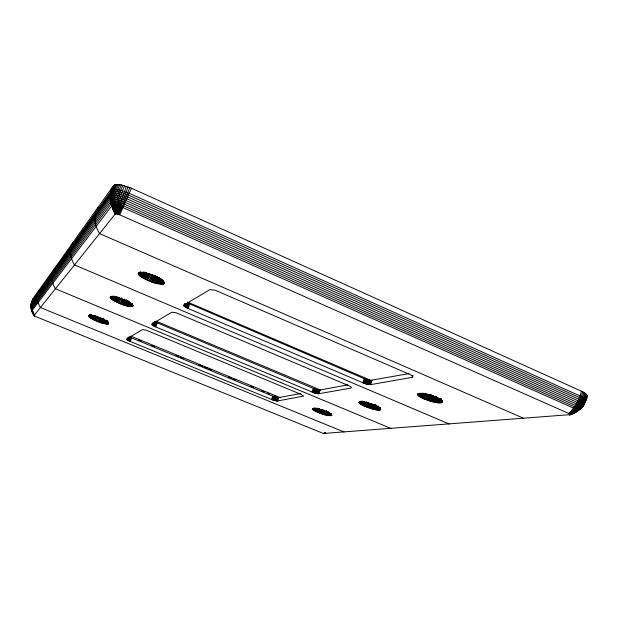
<?xml version="1.0" encoding="UTF-8"?>
<svg xmlns="http://www.w3.org/2000/svg" width="618" height="618" viewBox="0 0 618 618"><rect width="100%" height="100%" fill="white"/><g stroke="black" fill="none" stroke-linecap="round" stroke-linejoin="round"><path stroke-width="0.93" d="M432.662 396.177L432.6 401.777C435.682 402.148 439.831 404.079 442.519 401.986L440.719 398.548M157.273 276.401L157.188 283.654L163.531 283.963L164.226 283.059L163.129 280.603M371.565 403.987L371.449 408.745C373.488 409.147 382.828 412.33 379.707 407.432L380.58 409.046C372.793 400.804 342.38 398.54 371.449 408.745L372.33 404.203M102.905 318.726L102.781 323.268C118.254 326.327 97.598 316.115 93.851 316.076C79.529 313.511 99.49 323.199 102.781 323.268L102.248 318.54M579.599 409.657L582.365 407.053L582.488 405.956L580.395 404.01L577.351 402.411L126.366 200.734C121.383 199.035 115.164 195.582 110.05 198.239L30.954 306.119L31.649 310.051L34.106 315.636L31.533 309.579L111.047 204.017C115.11 201.97 120 204.689 123.948 206.033L574.524 406.775L578.602 409.556L570.159 414.647L577.112 411.117L581.399 407.996L580.055 405.933L576.47 403.94L125.554 202.549C120.858 200.943 115.018 197.698 110.189 200.178L31.031 307.285L31.178 307.849L30.993 304.952L110.104 196.308C115.435 193.496 121.955 197.111 127.161 198.896L578.147 400.827L582.117 403.052L583.639 404.975L581.206 408.297L578.564 409.981C584.566 407.277 588.436 399.352 579.468 397.575L128.706 195.218C123.245 193.341 116.369 189.541 110.776 192.538L31.425 302.673C30.398 307.231 31.201 314.639 36.06 316.717L323.314 433.457L570.159 414.647L568.707 413.45L117.791 213.967C115.697 204.141 116.91 193.897 121.452 184.936L131.503 188.251L581.329 391.155C586.165 393.017 589.68 396.208 585.076 401.422L585.74 399.066M126.265 300.472L126.049 305.779C127.949 306.412 135.234 308.15 132.167 303.863M31.889 309.464L31.224 308.444L110.529 202.109C115.002 199.838 120.394 202.835 124.751 204.319L575.528 405.4L579.769 408.089L580.093 409.139L578.224 410.622L570.035 414.771C575.852 412.978 580.31 410.607 573.465 408.05L123.167 207.663C119.668 206.482 115.357 204.087 111.758 205.871L31.951 310.676L34.052 315.466L31.487 309.703L34.044 315.535L115.272 213.944L117.791 213.967C117.358 204.141 118.509 194.191 123.028 185.284M441.152 399.267L442.519 401.661L441.113 399.158L442.048 400.881C435.281 396.316 425.686 392.106 417.668 394.199C419.336 398.131 424.945 398.942 428.544 400.611L431.619 394.948L431.256 401.43L432.6 401.777L433.705 395.489L433.913 402.086L434.578 396.601M326.312 410.885L326.065 415.072C340.804 417.505 321.198 408.892 317.652 408.907C304.048 406.914 322.967 415.072 326.065 415.072L325.779 411.611M101.746 322.967L102.078 318.486M125.5 300.263L126.049 305.779L124.882 305.439L125.33 300.217M374.145 404.643L373.736 409.332L373.434 404.35M154.546 282.974L155.272 275.914L153.156 282.542L157.188 283.654L156.308 276.192L155.898 283.345L155.272 275.914M578.224 410.622L569.479 414.902L576.524 411.549L578.703 409.873L570.082 414.315C578.27 410.638 585.648 404.041 586.66 394.632M325.447 411.526L325.076 414.825L324.898 410.537M101.205 318.216L100.672 322.619L101.9 318.432M585.725 400.758C585.501 398.046 581.978 397.127 579.985 395.929L129.44 193.419C123.94 191.534 117.011 187.702 111.394 190.746L31.812 301.584L31.363 302.859L31.873 303.654M585.184 402.357L583.848 404.543L584.52 403.5L583.601 402.055L578.857 399.213L127.949 197.049C122.58 195.211 115.844 191.48 110.344 194.4L31.147 303.801L31.224 308.761M30.993 305.338L31.147 303.801M373.257 404.442L372.608 409.054L372.523 404.257M128.081 186.852L120.634 206.651L118.44 214.16C118.671 204.38 120.286 194.639 124.674 185.724M324.728 410.491L324.056 414.539L324.056 410.29M100.309 317.899L99.575 322.248L101.02 318.146M123.353 299.56L122.434 304.643L124.882 305.439M148.923 280.981L151.997 274.771L153.094 275.203L151.75 282.063L153.156 282.542L154.191 275.582L151.75 282.063C119.336 268.088 155.412 271.194 163.901 282.163L163.098 280.502M117.791 213.967L119.374 206.227L126.366 186.25M323.013 414.222L323.878 410.244M99.405 317.559L98.471 321.839L100.124 317.83M432.469 396.123L431.256 401.43L428.544 400.611L430.568 394.616L427.216 400.155L429.541 394.261L425.91 399.684L428.181 394.709M122.349 299.174L121.19 304.187L122.434 304.643L124.465 299.05L123.67 305.06L125.16 300.163M123.175 299.491L121.19 304.187C93.697 291.874 126.976 297.057 132.909 305.431L132.09 303.724M151.997 274.771L150.328 281.545L153.094 275.203M370.275 408.398L371.372 403.933M323.029 409.966L321.963 413.89L323.708 410.182M586.969 395.134C586.003 404.558 578.463 411.078 570.175 414.493L578.672 410.159M585.493 401.121L587.1 395.605M581.329 391.155C579.707 399.784 575.018 407.432 568.707 413.45C576.03 408.374 580.966 400.479 582.573 391.75M583.701 392.353C582.272 401.221 576.625 408.629 569.572 413.898C577.529 409.688 584.389 402.874 585.509 393.527M584.682 392.948C583.338 401.939 577.243 409.224 569.881 414.114C578.216 410.638 584.922 403.253 586.173 394.091M429.904 401.036L431.619 394.948M370.406 403.624L369.085 408.019L371.179 403.871M31.425 303.083L31.812 301.584M121.452 184.936L116.23 184.504L113.465 185.639L33.094 298.463L31.812 301.993M30.954 306.119L31.109 306.721M412.608 377.235C413.658 375.837 410.452 374.925 409.541 374.338L215.018 290.151L209.842 289.657L183.67 305.238L184.434 306.451L188.057 308.459L365.447 383.824L370.561 384.651L412.198 377.351L413.094 375.698M412.198 377.351L412.693 375.814M322.179 409.664L320.912 413.527L322.851 409.904M368.838 384.612L370.228 380.387L408.938 373.612M369.525 384.682L370.916 380.456M370.105 384.69L371.495 380.464M370.561 384.651L371.959 380.418M362.797 382.866L364.187 378.649L187.246 302.89L185.609 307.239M363.647 383.206L365.037 378.996L364.187 378.649M364.535 383.531L365.933 379.321L365.037 378.996M365.447 383.824L366.837 379.614L370.228 380.387M366.358 384.087L367.749 379.877M367.239 384.311L368.629 380.093M368.073 384.489L369.464 380.263M585.771 400.34L584.242 404.249M315.929 393.411L318.718 393.743L351.086 388.065C352.577 387.1 349.077 385.926 348.336 385.501L176.122 312.754L171.773 312.221L151.704 324.187L152.476 325.192L155.751 326.914L314.377 392.978L315.929 393.411L317.204 389.664L320 389.989L347.803 384.867M316.648 393.573L317.922 389.827M317.304 393.689L318.579 389.935M317.876 393.759L319.151 390.004M318.347 393.774L319.622 390.02M318.718 393.743L320 389.989M312.02 392.129L313.295 388.382L154.438 321.669L152.963 325.516M312.785 392.43L314.06 388.683L313.295 388.382M313.573 392.716L314.848 388.977L314.06 388.683M314.377 392.978L315.651 389.24L317.204 389.664M315.165 393.218L316.439 389.471M272.268 399.776L273.45 396.408L129.618 337.088L128.281 340.549L129.564 341.167L272.978 400.031L277.467 400.982L303.685 396.084L300.611 394.207L146.149 330.166L142.41 329.633L126.62 338.996L128.281 340.549M272.978 400.031L274.16 396.663L278.641 397.598L300.881 393.504M273.697 400.271L274.871 396.903M274.4 400.479L275.582 397.111M275.072 400.665L276.254 397.297M275.705 400.812L276.879 397.436M276.269 400.92L277.443 397.544M276.756 400.982L277.938 397.606M277.158 401.005L278.339 397.621M277.467 400.982L278.641 397.598M271.58 399.506L272.762 396.138M369.456 403.291L367.911 407.617L370.213 403.554M188.057 308.459L189.695 304.11M183.762 305.755L184.427 304.01M184.033 306.088L185.014 303.469M184.434 306.451L185.415 303.832M184.967 306.837L186.273 303.353M186.35 307.656L187.988 303.307M187.177 308.065L188.807 303.716M154.963 326.574L156.431 322.72M155.751 326.914L157.219 323.067M120.263 204.604L120.634 206.651L119.104 214.4L129.803 187.517M152.098 324.883L152.978 322.573M152.476 325.192L153.357 322.874M153.55 325.864L155.025 322.017M154.222 326.219L155.697 322.372M126.929 339.699L127.602 337.969M127.285 339.962L128.289 337.366M127.741 340.248L129.077 336.787M128.892 340.858L130.228 337.405M129.564 341.167L130.892 337.714M130.274 341.468L131.603 338.015M321.345 409.355L319.877 413.148L322.001 409.603M131.503 188.251L119.761 214.67L121.908 207.138L121.499 205.037M118.586 184.519C113.65 193.488 113.874 204.002 116.145 213.697C111.402 204.689 109.811 193.758 115.272 184.651M119.962 184.682C115.164 193.619 114.94 203.948 116.624 213.735C113.202 204.249 111.928 193.627 117.335 184.465M113.465 185.639C107.941 194.554 110.012 205.439 115.272 213.944C110.506 205.122 108.297 194.245 113.882 185.215M114.492 184.89C109.201 193.882 110.537 204.991 115.458 213.805L111.781 203.523M116.23 184.504C111.101 193.527 111.889 204.427 115.751 213.728L112.561 205.385L112.345 203.368M97.914 207.463C92.8 215.69 94.67 225.755 99.544 233.596L523.809 418.363M73.133 242.256C68.683 249.378 70.228 258.115 74.492 264.921L449.247 424.025M54.253 268.76C50.321 275.041 51.634 282.758 55.419 288.76L390.947 428.452M31.75 301.762L33.094 298.463M31.981 302.264L32.939 299.931M39.398 289.618C35.875 295.226 37.01 302.14 40.417 307.517L344.118 432.005M368.537 402.944L366.76 407.192L369.263 403.222M585.231 401.947L581.438 407.648L575.358 411.773M97.366 321.414L99.22 317.49M119.954 303.701L122.171 299.104M117.876 203.901L116.964 205.593L117.181 213.82L115.867 205.385L116.756 203.646M96.269 320.958L98.339 317.119M118.733 303.183L121.599 297.946L117.551 302.658L120.24 298.255M118.138 205.871L119.058 204.226M147.54 280.394L150.923 274.315L146.203 279.776L149.904 273.828L144.921 279.143L148.946 273.326L143.716 278.494L147.532 273.527M97.482 316.74L95.211 320.495L98.162 317.042M587.046 396.022L586.405 396.702M583.593 405.362L582.442 406.211M318.873 412.754L321.175 409.286M96.169 317.088L94.183 320.024L97.312 316.663M119.351 297.814L116.408 302.109L120.077 298.177M365.64 406.752L368.351 402.866M317.899 412.353L319.892 409.641M424.659 399.182L428.004 394.632M581.994 407.324L582.99 405.98M95.921 315.96L93.21 319.545L95.852 316.926M118.532 297.366L115.334 301.561L119.197 297.737M364.574 406.304L367.478 402.503M423.477 398.672L427.046 394.222M319.653 408.629L316.98 411.951L319.583 409.51M366.768 402.024L363.569 405.856L366.775 402.921M569.881 414.114L576.424 409.757L577.529 408.444M426.165 393.805L422.364 398.162L426.976 394.068M318.417 408.954L316.122 411.549L319.514 408.568M365.485 402.287L362.635 405.4L366.636 401.963M425.478 393.295L421.345 397.644L425.439 394.222M317.791 408.622L315.334 411.155L318.154 408.822M577.073 410.506L578.371 409.209M364.829 401.916L361.793 404.952L365.246 402.156M424.195 393.496L420.433 397.135L425.362 393.233M92.306 319.066L95.767 315.883M114.33 301.012L118.386 297.289M142.596 277.845L147.393 273.45M580.372 408.753L576.007 411.688L577.815 410.792M94.384 316.122L91.472 318.602L95.033 316.207M117.667 296.856L113.411 300.472L117.652 297.621M146.605 272.932L141.576 277.204L147.362 273.303M145.184 273.017L140.672 276.57L146.582 272.793M116.308 297.019L112.592 299.946L116.933 297.173M93.998 315.566L90.722 318.146L94.376 315.813M314.632 410.769L317.552 408.49M361.036 404.52L364.612 401.793M419.63 396.632L423.994 393.372M317.049 408.181L314.014 410.398L317.59 408.228M144.79 272.399L139.892 275.96L145.176 272.754M114.994 297.165L111.881 299.436L116.315 296.74M92.816 315.713L90.066 317.714L93.812 315.443M363.345 401.97L360.387 404.102L363.616 402.156M422.704 393.504L418.95 396.153L423.824 393.257M315.852 408.428L313.496 410.043L316.393 408.344M362.913 401.63L359.854 403.701L363.932 401.329M422.279 393.118L418.409 395.69L422.503 393.334M315.18 408.374L313.079 409.719L316.014 408.058M362.611 401.321L359.437 403.33L362.735 401.476M421.206 393.264L418 395.265L421.306 393.419M576.424 409.757L578.008 408.83M139.251 275.381L144.651 272.268M111.279 298.95L115.064 296.771M89.51 317.297L92.576 315.535M325.222 432.731L323.817 433.535L325.385 432.739M143.476 272.252L138.741 274.832L144.535 272.144M312.77 409.417L315.002 408.197M114.678 296.385L110.807 298.502L114.886 296.601M91.425 315.636L89.069 316.918L92.391 315.373M359.143 402.99L362.48 401.175M417.737 394.863L420.24 393.511M323.593 433.512L325.083 432.716M325.485 432.747L323.994 433.535L325.616 432.739M314.083 408.359L312.577 409.155L314.894 408.05M361.515 401.352L358.973 402.681L361.553 401.453M420.147 393.187L417.629 394.508L420.17 393.295M142.426 272.244L138.393 274.322L143.361 272.082M113.635 296.455L110.468 298.085L114.554 296.231M91.155 315.327L88.737 316.57L91.24 315.435M569.804 414.856L575.234 412.09M576.934 408.035L569.186 413.674L574.385 408.483L576.223 407.617M360.657 401.553L358.942 402.418L361.491 401.198M419.367 393.342L417.668 394.199L419.336 393.396M577.112 411.117L578.51 410.414L570.159 414.647M141.491 272.26L138.193 273.867L141.507 272.407M113.503 296.138L110.259 297.714L113.534 296.261M91 315.056L88.528 316.261L91.031 315.149M360.773 401.352L359.035 402.194L360.719 401.391M359.267 402.009L360.935 401.221M573.465 408.05L575.42 407.192M88.444 315.991L90.954 314.902M110.182 297.389L112.646 296.323M138.154 273.457L140.641 272.391M91 314.709L88.474 315.767L90.97 314.778M89.826 315.381L91.379 314.732M140.757 272.075L138.27 273.11L140.719 272.159M89.316 315.396L90.892 314.747M90.522 314.817L88.915 315.466L90.607 314.794M112.105 296.223L110.46 296.895L112.051 296.261M140.209 272.152L138.54 272.824L140.147 272.198M576.648 410.993L577.289 410.916M365.933 379.321L366.837 379.614M314.848 388.977L315.651 389.24M273.45 396.408L274.16 396.663M130.908 336.13L280.58 397.814M138.617 339.9L141.29 340.997M151.982 345.408L154.654 346.505M176.053 355.319L178.726 356.424M180.502 357.158L183.183 358.255M198.332 364.496L202.789 366.335M204.573 367.069L207.246 368.173M209.031 368.907L211.704 370.004M228.637 376.988L231.31 378.085M233.094 378.819L235.767 379.923M250.916 386.165L253.589 387.27M261.615 390.568L264.288 391.673M267.849 393.141L269.633 393.875M274.979 396.076L277.66 397.181M156.053 321.136L320.75 390.12M187.602 302.086L371.943 380.881M31.533 309.857L34.229 315.759L32.739 311.688L33.171 311.966M32.491 310.761L32.136 310.499L34.229 315.759M32.136 311.186L31.58 309.201M440.719 398.896L442.519 401.986L440.704 398.633M440.503 398.996L442.38 402.272L440.603 398.896M114.709 203.33L115.867 205.385M379.769 407.695L380.657 409.325L379.761 407.633M378.177 406.041L378.988 407.571M330.985 413.851L331.773 415.335L331.009 413.805M331.009 413.658L331.773 415.126L330.993 413.604M440.356 399.112L442.079 402.503M379.135 407.192L380.41 409.765M439.962 399.267L441.638 402.681L440.14 399.197M330.9 413.967L331.657 415.505M378.842 407.324L380.093 409.912L378.95 407.277M113.024 203.283L116.145 213.697M131.912 303.492L133.017 305.771M439.027 398.51L441.059 402.797L439.328 398.463M163.082 280.665L164.226 283.059M378.023 406.544L379.653 410.012L378.239 406.505M329.989 413.388L331.086 415.713L330.12 413.365M162.634 280.193L164.149 283.423L163.028 280.904M162.024 279.637L163.917 283.724L162.503 280.356M131.881 303.662L132.994 306.057L131.889 303.577M108.011 322.04L108.76 323.662L108.011 321.986M437.977 397.691L440.348 402.866L438.757 398.54M131.711 303.878L132.831 306.296L131.781 303.809M377.498 406.574L379.097 410.058L377.783 406.567M329.201 412.631L330.63 415.752L329.433 412.623M161.267 279.004L163.531 283.963L161.854 279.745M107.509 321.399L108.637 323.855L107.563 321.337M131.039 303.214L132.53 306.474L131.526 303.986M106.883 320.68L108.397 323.994L107.03 320.634M32.739 311.688L34.415 315.898L33.418 312.754M106.736 320.719L108.042 324.079M130.506 302.449L132.097 306.59M31.533 309.579L31.951 310.676M161.089 279.058L162.998 284.125M106.319 320.757L107.571 324.118L106.528 320.734M33.472 312.785L34.662 316.045M130.027 302.496L131.541 306.652L130.298 302.465M328.776 412.113L330.074 415.744M160.209 278.293L162.325 284.226L160.865 279.089M105.802 320.734L106.991 324.102L106.072 320.75M376.91 405.702L378.425 410.058M129.139 301.661L130.869 306.652L129.772 302.496M437.768 397.691L439.514 402.874M159.228 277.451L161.522 284.249L160.031 278.301M104.898 319.815L106.311 324.033L105.508 320.703M328.228 412.067L329.433 415.698L328.56 412.09M106.42 320.085L106.929 321.638M128.444 301.584L130.081 306.59L128.946 301.646M376.254 405.663L377.652 410.012L376.686 405.694M158.432 277.389L160.587 284.203L159.127 277.451M436.71 396.795L438.571 402.828L437.529 397.683M327.586 411.982L328.691 415.605L327.98 412.036M375.257 404.705L376.787 409.912L375.852 404.782M326.613 410.947L327.88 415.466L327.316 411.936M435.845 396.702L437.521 402.72L436.578 396.779M374.686 405.431L375.837 409.765L375.118 404.682M434.902 396.547L436.385 402.565L435.705 396.679M104.674 319.784L105.539 323.917M122.727 205.516L123.167 207.663M128.088 300.858L129.201 306.474M111.348 203.739L111.758 205.871M158.332 277.482L159.552 284.087M103.816 318.818L104.689 323.747L104.45 320M127.293 300.711L128.22 306.296L127.949 300.827M157.42 277.335L158.409 283.909L158.193 277.459M103.075 318.772L103.77 323.531L103.685 318.919M126.304 299.591L127.169 306.064L127.146 300.68M326.466 410.924L326.999 415.288M374.392 405.377L374.817 409.572M434.755 396.64L435.18 402.349M113.812 203.276L113.959 205.215M314.029 408.143L312.499 408.915L314.029 408.189M111.897 296.424L110.251 297.111L111.873 296.478M90.321 314.902L88.637 315.589L90.267 314.933M380.603 409.564L379.691 407.911L380.603 409.564M331.426 415.628L330.684 414.091L331.426 415.628"/></g></svg>
